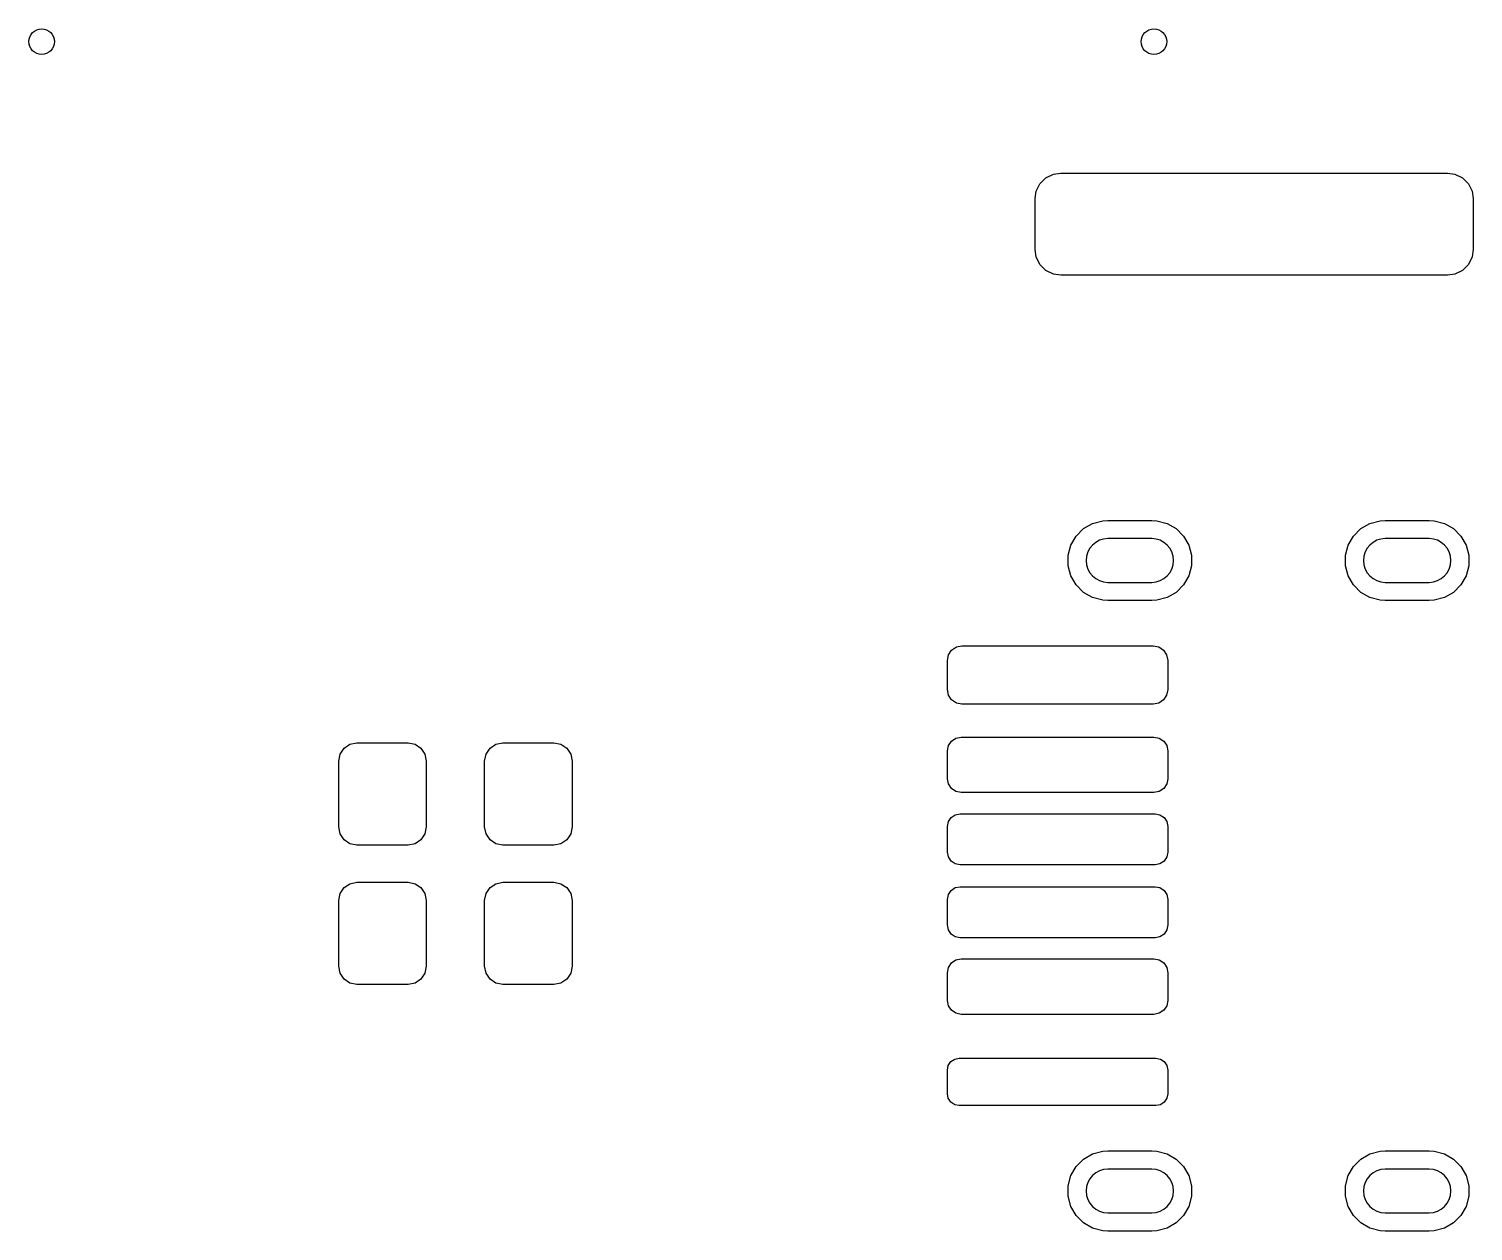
# Model space of a CAD drawing. Header units: millimetres. Extents: x 92.1 to 111.9, y -72 to -55.5.
import ezdxf

# ---------------------------------------------------------------- set-up
doc = ezdxf.new("R2010")
doc.units = ezdxf.units.MM
doc.layers.add('F.Paste', color=253, linetype='CONTINUOUS', true_color=0xb4a09a)

msp = doc.modelspace()

# ---------------------------------------------------------------- linework, layer by layer
at = {"layer": 'F.Paste', "linetype": 'CONTINUOUS'}
for p, q in [((105.983637, -57.643638), (106.065107, -57.562168)), ((106.065107, -57.562168), (106.168616, -57.511565)), ((106.168616, -57.511565), (106.268484, -57.497015)), ((106.268484, -57.497015), (111.568484, -57.497015)), ((111.568484, -57.497015), (111.668352, -57.511565)), ((111.668352, -57.511565), (111.771861, -57.562168)), ((111.771861, -57.562168), (111.853331, -57.643638)), ((105.918484, -57.847015), (105.933034, -57.747147)), ((105.933034, -57.747147), (105.983637, -57.643638)), ((111.853331, -57.643638), (111.903934, -57.747147)), ((111.903934, -57.747147), (111.918484, -57.847015)), ((105.918484, -58.547015), (105.918484, -57.847015)), ((111.918484, -57.847015), (111.918484, -58.547015)), ((105.933034, -58.646883), (105.918484, -58.547015)), ((111.918484, -58.547015), (111.903934, -58.646883)), ((105.983637, -58.750392), (105.933034, -58.646883)), ((106.065107, -58.831862), (105.983637, -58.750392)), ((111.853331, -58.750392), (111.771861, -58.831862)), ((111.903934, -58.646883), (111.853331, -58.750392)), ((106.168616, -58.882465), (106.065107, -58.831862)), ((106.268484, -58.897015), (106.168616, -58.882465)), ((111.568484, -58.897015), (106.268484, -58.897015)), ((111.668352, -58.882465), (111.568484, -58.897015)), ((111.771861, -58.831862), (111.668352, -58.882465)), ((106.579915, -62.370671), (106.704258, -62.298881)), ((106.704258, -62.298881), (106.842945, -62.26172)), ((106.842945, -62.26172), (106.914734, -62.257015)), ((106.914734, -62.257015), (107.514734, -62.257015)), ((107.514734, -62.257015), (107.586523, -62.26172)), ((107.586523, -62.26172), (107.72521, -62.298881)), ((107.72521, -62.298881), (107.849553, -62.370671)), ((110.379915, -62.370671), (110.504258, -62.298881)), ((110.504258, -62.298881), (110.642945, -62.26172)), ((110.642945, -62.26172), (110.714734, -62.257015)), ((110.714734, -62.257015), (111.314734, -62.257015)), ((111.314734, -62.257015), (111.386523, -62.26172)), ((111.386523, -62.26172), (111.52521, -62.298881)), ((111.52521, -62.298881), (111.649553, -62.370671)), ((106.4066, -62.596539), (106.47839, -62.472196)), ((106.47839, -62.472196), (106.579915, -62.370671)), ((107.514734, -62.507015), (106.914734, -62.507015)), ((107.849553, -62.370671), (107.951078, -62.472196)), ((107.951078, -62.472196), (108.022868, -62.596539)), ((110.2066, -62.596539), (110.27839, -62.472196)), ((110.27839, -62.472196), (110.379915, -62.370671)), ((111.314734, -62.507015), (110.714734, -62.507015)), ((111.649553, -62.370671), (111.751078, -62.472196)), ((111.751078, -62.472196), (111.822868, -62.596539)), ((106.369439, -62.735226), (106.4066, -62.596539)), ((108.022868, -62.596539), (108.060029, -62.735226)), ((110.169439, -62.735226), (110.2066, -62.596539)), ((111.822868, -62.596539), (111.860029, -62.735226)), ((106.369439, -62.878804), (106.369439, -62.735226)), ((106.4066, -63.017491), (106.369439, -62.878804)), ((108.060029, -62.878804), (108.022868, -63.017491)), ((108.060029, -62.735226), (108.060029, -62.878804)), ((110.169439, -62.878804), (110.169439, -62.735226)), ((110.2066, -63.017491), (110.169439, -62.878804)), ((111.860029, -62.878804), (111.822868, -63.017491)), ((111.860029, -62.735226), (111.860029, -62.878804)), ((106.47839, -63.141834), (106.4066, -63.017491)), ((106.914734, -63.107015), (107.514734, -63.107015)), ((108.022868, -63.017491), (107.951078, -63.141834)), ((110.27839, -63.141834), (110.2066, -63.017491)), ((110.714734, -63.107015), (111.314734, -63.107015)), ((111.822868, -63.017491), (111.751078, -63.141834)), ((106.579915, -63.243359), (106.47839, -63.141834)), ((106.704258, -63.315149), (106.579915, -63.243359)), ((106.842945, -63.35231), (106.704258, -63.315149)), ((107.72521, -63.315149), (107.586523, -63.35231)), ((107.849553, -63.243359), (107.72521, -63.315149)), ((107.951078, -63.141834), (107.849553, -63.243359)), ((110.379915, -63.243359), (110.27839, -63.141834)), ((110.504258, -63.315149), (110.379915, -63.243359)), ((110.642945, -63.35231), (110.504258, -63.315149)), ((111.52521, -63.315149), (111.386523, -63.35231)), ((111.649553, -63.243359), (111.52521, -63.315149)), ((111.751078, -63.141834), (111.649553, -63.243359)), ((106.914734, -63.357015), (106.842945, -63.35231)), ((107.514734, -63.357015), (106.914734, -63.357015)), ((107.586523, -63.35231), (107.514734, -63.357015)), ((110.714734, -63.357015), (110.642945, -63.35231)), ((111.314734, -63.357015), (110.714734, -63.357015)), ((111.386523, -63.35231), (111.314734, -63.357015)), ((104.714734, -64.177015), (104.729958, -64.100478)), ((104.729958, -64.100478), (104.773313, -64.035594)), ((104.773313, -64.035594), (104.838197, -63.992239)), ((104.838197, -63.992239), (104.914734, -63.977015)), ((104.914734, -63.977015), (107.534734, -63.977015)), ((107.534734, -63.977015), (107.611271, -63.992239)), ((107.611271, -63.992239), (107.676155, -64.035594)), ((107.676155, -64.035594), (107.71951, -64.100478)), ((107.71951, -64.100478), (107.734734, -64.177015)), ((104.714734, -64.577015), (104.714734, -64.177015)), ((107.734734, -64.177015), (107.734734, -64.577015)), ((104.729958, -64.653552), (104.714734, -64.577015)), ((104.773313, -64.718436), (104.729958, -64.653552)), ((107.71951, -64.653552), (107.676155, -64.718436)), ((107.734734, -64.577015), (107.71951, -64.653552)), ((104.838197, -64.761791), (104.773313, -64.718436)), ((104.914734, -64.777015), (104.838197, -64.761791)), ((107.534734, -64.777015), (104.914734, -64.777015)), ((107.611271, -64.761791), (107.534734, -64.777015)), ((107.676155, -64.718436), (107.611271, -64.761791)), ((104.729197, -65.344305), (104.770384, -65.282665)), ((104.770384, -65.282665), (104.832024, -65.241478)), ((104.832024, -65.241478), (104.904734, -65.227015)), ((104.904734, -65.227015), (107.544734, -65.227015)), ((107.544734, -65.227015), (107.617444, -65.241478)), ((107.617444, -65.241478), (107.679084, -65.282665)), ((107.679084, -65.282665), (107.720271, -65.344305)), ((96.374734, -65.557015), (96.393764, -65.461344)), ((96.393764, -65.461344), (96.447957, -65.380238)), ((96.447957, -65.380238), (96.529063, -65.326045)), ((96.529063, -65.326045), (96.624734, -65.307015)), ((96.624734, -65.307015), (97.324734, -65.307015)), ((97.324734, -65.307015), (97.420405, -65.326045)), ((97.420405, -65.326045), (97.501511, -65.380238)), ((97.501511, -65.380238), (97.555704, -65.461344)), ((97.555704, -65.461344), (97.574734, -65.557015)), ((98.374734, -65.557015), (98.393764, -65.461344)), ((98.393764, -65.461344), (98.447957, -65.380238)), ((98.447957, -65.380238), (98.529063, -65.326045)), ((98.529063, -65.326045), (98.624734, -65.307015)), ((98.624734, -65.307015), (99.324734, -65.307015)), ((99.324734, -65.307015), (99.420405, -65.326045)), ((99.420405, -65.326045), (99.501511, -65.380238)), ((99.501511, -65.380238), (99.555704, -65.461344)), ((99.555704, -65.461344), (99.574734, -65.557015)), ((104.714734, -65.417015), (104.729197, -65.344305)), ((104.714734, -65.797015), (104.714734, -65.417015)), ((107.720271, -65.344305), (107.734734, -65.417015)), ((107.734734, -65.417015), (107.734734, -65.797015)), ((96.374734, -66.457015), (96.374734, -65.557015)), ((97.574734, -65.557015), (97.574734, -66.457015)), ((98.374734, -66.457015), (98.374734, -65.557015)), ((99.574734, -65.557015), (99.574734, -66.457015)), ((104.729197, -65.869725), (104.714734, -65.797015)), ((104.770384, -65.931365), (104.729197, -65.869725)), ((107.720271, -65.869725), (107.679084, -65.931365)), ((107.734734, -65.797015), (107.720271, -65.869725)), ((104.832024, -65.972552), (104.770384, -65.931365)), ((104.904734, -65.987015), (104.832024, -65.972552)), ((107.544734, -65.987015), (104.904734, -65.987015)), ((107.617444, -65.972552), (107.544734, -65.987015)), ((107.679084, -65.931365), (107.617444, -65.972552)), ((104.76599, -66.328271), (104.822764, -66.290336)), ((104.822764, -66.290336), (104.889734, -66.277015)), ((104.889734, -66.277015), (107.559734, -66.277015)), ((107.559734, -66.277015), (107.626704, -66.290336)), ((107.626704, -66.290336), (107.683478, -66.328271)), ((96.393764, -66.552686), (96.374734, -66.457015)), ((97.574734, -66.457015), (97.555704, -66.552686)), ((98.393764, -66.552686), (98.374734, -66.457015)), ((99.574734, -66.457015), (99.555704, -66.552686)), ((104.714734, -66.452015), (104.728055, -66.385045)), ((104.714734, -66.802015), (104.714734, -66.452015)), ((104.728055, -66.385045), (104.76599, -66.328271)), ((107.683478, -66.328271), (107.721413, -66.385045)), ((107.721413, -66.385045), (107.734734, -66.452015)), ((107.734734, -66.452015), (107.734734, -66.802015)), ((96.447957, -66.633792), (96.393764, -66.552686)), ((96.529063, -66.687985), (96.447957, -66.633792)), ((96.624734, -66.707015), (96.529063, -66.687985)), ((97.420405, -66.687985), (97.324734, -66.707015)), ((97.501511, -66.633792), (97.420405, -66.687985)), ((97.555704, -66.552686), (97.501511, -66.633792)), ((98.447957, -66.633792), (98.393764, -66.552686)), ((98.529063, -66.687985), (98.447957, -66.633792)), ((98.624734, -66.707015), (98.529063, -66.687985)), ((99.420405, -66.687985), (99.324734, -66.707015)), ((99.501511, -66.633792), (99.420405, -66.687985)), ((99.555704, -66.552686), (99.501511, -66.633792)), ((97.324734, -66.707015), (96.624734, -66.707015)), ((99.324734, -66.707015), (98.624734, -66.707015)), ((104.728055, -66.868985), (104.714734, -66.802015)), ((104.76599, -66.925759), (104.728055, -66.868985)), ((107.721413, -66.868985), (107.683478, -66.925759)), ((107.734734, -66.802015), (107.721413, -66.868985)), ((104.822764, -66.963694), (104.76599, -66.925759)), ((104.889734, -66.977015), (104.822764, -66.963694)), ((107.559734, -66.977015), (104.889734, -66.977015)), ((107.626704, -66.963694), (107.559734, -66.977015)), ((107.683478, -66.925759), (107.626704, -66.963694)), ((96.447957, -67.290238), (96.529063, -67.236045)), ((96.529063, -67.236045), (96.624734, -67.217015)), ((96.624734, -67.217015), (97.324734, -67.217015)), ((97.324734, -67.217015), (97.420405, -67.236045)), ((97.420405, -67.236045), (97.501511, -67.290238)), ((98.447957, -67.290238), (98.529063, -67.236045)), ((98.529063, -67.236045), (98.624734, -67.217015)), ((98.624734, -67.217015), (99.324734, -67.217015)), ((99.324734, -67.217015), (99.420405, -67.236045)), ((99.420405, -67.236045), (99.501511, -67.290238)), ((104.822764, -67.290336), (104.889734, -67.277015)), ((104.889734, -67.277015), (107.559734, -67.277015)), ((107.559734, -67.277015), (107.626704, -67.290336)), ((96.374734, -67.467015), (96.393764, -67.371344)), ((96.374734, -68.367015), (96.374734, -67.467015)), ((96.393764, -67.371344), (96.447957, -67.290238)), ((97.501511, -67.290238), (97.555704, -67.371344)), ((97.555704, -67.371344), (97.574734, -67.467015)), ((97.574734, -67.467015), (97.574734, -68.367015)), ((98.374734, -67.467015), (98.393764, -67.371344)), ((98.374734, -68.367015), (98.374734, -67.467015)), ((98.393764, -67.371344), (98.447957, -67.290238)), ((99.501511, -67.290238), (99.555704, -67.371344)), ((99.555704, -67.371344), (99.574734, -67.467015)), ((99.574734, -67.467015), (99.574734, -68.367015)), ((104.714734, -67.452015), (104.728055, -67.385045)), ((104.714734, -67.802015), (104.714734, -67.452015)), ((104.728055, -67.385045), (104.76599, -67.328271)), ((104.76599, -67.328271), (104.822764, -67.290336)), ((107.626704, -67.290336), (107.683478, -67.328271)), ((107.683478, -67.328271), (107.721413, -67.385045)), ((107.721413, -67.385045), (107.734734, -67.452015)), ((107.734734, -67.452015), (107.734734, -67.802015)), ((104.728055, -67.868985), (104.714734, -67.802015)), ((104.76599, -67.925759), (104.728055, -67.868985)), ((107.721413, -67.868985), (107.683478, -67.925759)), ((107.734734, -67.802015), (107.721413, -67.868985)), ((104.822764, -67.963694), (104.76599, -67.925759)), ((104.889734, -67.977015), (104.822764, -67.963694)), ((107.559734, -67.977015), (104.889734, -67.977015)), ((107.626704, -67.963694), (107.559734, -67.977015)), ((107.683478, -67.925759), (107.626704, -67.963694)), ((104.832024, -68.281478), (104.904734, -68.267015)), ((104.904734, -68.267015), (107.544734, -68.267015)), ((107.544734, -68.267015), (107.617444, -68.281478)), ((96.393764, -68.462686), (96.374734, -68.367015)), ((96.447957, -68.543792), (96.393764, -68.462686)), ((97.555704, -68.462686), (97.501511, -68.543792)), ((97.574734, -68.367015), (97.555704, -68.462686)), ((98.393764, -68.462686), (98.374734, -68.367015)), ((98.447957, -68.543792), (98.393764, -68.462686)), ((99.555704, -68.462686), (99.501511, -68.543792)), ((99.574734, -68.367015), (99.555704, -68.462686)), ((104.714734, -68.457015), (104.729197, -68.384305)), ((104.714734, -68.837015), (104.714734, -68.457015)), ((104.729197, -68.384305), (104.770384, -68.322665)), ((104.770384, -68.322665), (104.832024, -68.281478)), ((107.617444, -68.281478), (107.679084, -68.322665)), ((107.679084, -68.322665), (107.720271, -68.384305)), ((107.720271, -68.384305), (107.734734, -68.457015)), ((107.734734, -68.457015), (107.734734, -68.837015)), ((96.529063, -68.597985), (96.447957, -68.543792)), ((96.624734, -68.617015), (96.529063, -68.597985)), ((97.324734, -68.617015), (96.624734, -68.617015)), ((97.420405, -68.597985), (97.324734, -68.617015)), ((97.501511, -68.543792), (97.420405, -68.597985)), ((98.529063, -68.597985), (98.447957, -68.543792)), ((98.624734, -68.617015), (98.529063, -68.597985)), ((99.324734, -68.617015), (98.624734, -68.617015)), ((99.420405, -68.597985), (99.324734, -68.617015)), ((99.501511, -68.543792), (99.420405, -68.597985)), ((104.729197, -68.909725), (104.714734, -68.837015)), ((107.734734, -68.837015), (107.720271, -68.909725)), ((104.770384, -68.971365), (104.729197, -68.909725)), ((104.832024, -69.012552), (104.770384, -68.971365)), ((104.904734, -69.027015), (104.832024, -69.012552)), ((107.544734, -69.027015), (104.904734, -69.027015)), ((107.617444, -69.012552), (107.544734, -69.027015)), ((107.679084, -68.971365), (107.617444, -69.012552)), ((107.720271, -68.909725), (107.679084, -68.971365)), ((104.762329, -69.67461), (104.815048, -69.639385)), ((104.815048, -69.639385), (104.877234, -69.627015)), ((104.877234, -69.627015), (107.572234, -69.627015)), ((107.572234, -69.627015), (107.63442, -69.639385)), ((107.63442, -69.639385), (107.687139, -69.67461)), ((104.714734, -69.789515), (104.727104, -69.727329)), ((104.714734, -70.114515), (104.714734, -69.789515)), ((104.727104, -69.727329), (104.762329, -69.67461)), ((107.687139, -69.67461), (107.722364, -69.727329)), ((107.722364, -69.727329), (107.734734, -69.789515)), ((107.734734, -69.789515), (107.734734, -70.114515)), ((104.727104, -70.176701), (104.714734, -70.114515)), ((104.762329, -70.22942), (104.727104, -70.176701)), ((104.815048, -70.264645), (104.762329, -70.22942)), ((107.687139, -70.22942), (107.63442, -70.264645)), ((107.722364, -70.176701), (107.687139, -70.22942)), ((107.734734, -70.114515), (107.722364, -70.176701)), ((104.877234, -70.277015), (104.815048, -70.264645)), ((107.572234, -70.277015), (104.877234, -70.277015)), ((107.63442, -70.264645), (107.572234, -70.277015)), ((106.47839, -71.112196), (106.579915, -71.010671)), ((106.579915, -71.010671), (106.704258, -70.938881)), ((106.704258, -70.938881), (106.842945, -70.90172)), ((106.842945, -70.90172), (106.914734, -70.897015)), ((106.914734, -70.897015), (107.514734, -70.897015)), ((107.514734, -70.897015), (107.586523, -70.90172)), ((107.586523, -70.90172), (107.72521, -70.938881)), ((107.72521, -70.938881), (107.849553, -71.010671)), ((107.849553, -71.010671), (107.951078, -71.112196)), ((110.27839, -71.112196), (110.379915, -71.010671)), ((110.379915, -71.010671), (110.504258, -70.938881)), ((110.504258, -70.938881), (110.642945, -70.90172)), ((110.642945, -70.90172), (110.714734, -70.897015)), ((110.714734, -70.897015), (111.314734, -70.897015)), ((111.314734, -70.897015), (111.386523, -70.90172)), ((111.386523, -70.90172), (111.52521, -70.938881)), ((111.52521, -70.938881), (111.649553, -71.010671)), ((111.649553, -71.010671), (111.751078, -71.112196)), ((106.369439, -71.375226), (106.4066, -71.236539)), ((106.4066, -71.236539), (106.47839, -71.112196)), ((107.514734, -71.147015), (106.914734, -71.147015)), ((107.951078, -71.112196), (108.022868, -71.236539)), ((108.022868, -71.236539), (108.060029, -71.375226)), ((110.169439, -71.375226), (110.2066, -71.236539)), ((110.2066, -71.236539), (110.27839, -71.112196)), ((111.314734, -71.147015), (110.714734, -71.147015)), ((111.751078, -71.112196), (111.822868, -71.236539)), ((111.822868, -71.236539), (111.860029, -71.375226)), ((106.369439, -71.518804), (106.369439, -71.375226)), ((108.060029, -71.375226), (108.060029, -71.518804)), ((110.169439, -71.518804), (110.169439, -71.375226)), ((111.860029, -71.375226), (111.860029, -71.518804)), ((106.4066, -71.657491), (106.369439, -71.518804)), ((108.060029, -71.518804), (108.022868, -71.657491)), ((110.2066, -71.657491), (110.169439, -71.518804)), ((111.860029, -71.518804), (111.822868, -71.657491)), ((106.47839, -71.781834), (106.4066, -71.657491)), ((106.579915, -71.883359), (106.47839, -71.781834)), ((106.914734, -71.747015), (107.514734, -71.747015)), ((107.951078, -71.781834), (107.849553, -71.883359)), ((108.022868, -71.657491), (107.951078, -71.781834)), ((110.27839, -71.781834), (110.2066, -71.657491)), ((110.379915, -71.883359), (110.27839, -71.781834)), ((110.714734, -71.747015), (111.314734, -71.747015)), ((111.751078, -71.781834), (111.649553, -71.883359)), ((111.822868, -71.657491), (111.751078, -71.781834)), ((106.704258, -71.955149), (106.579915, -71.883359)), ((106.842945, -71.99231), (106.704258, -71.955149)), ((106.914734, -71.997015), (106.842945, -71.99231)), ((107.514734, -71.997015), (106.914734, -71.997015)), ((107.586523, -71.99231), (107.514734, -71.997015)), ((107.72521, -71.955149), (107.586523, -71.99231)), ((107.849553, -71.883359), (107.72521, -71.955149)), ((110.504258, -71.955149), (110.379915, -71.883359)), ((110.642945, -71.99231), (110.504258, -71.955149)), ((110.714734, -71.997015), (110.642945, -71.99231)), ((111.314734, -71.997015), (110.714734, -71.997015)), ((111.386523, -71.99231), (111.314734, -71.997015)), ((111.52521, -71.955149), (111.386523, -71.99231)), ((111.649553, -71.883359), (111.52521, -71.955149))]:
    msp.add_line(p, q, dxfattribs=at)
at = {"layer": 'F.Paste'}
for centre in [(92.304734, -55.697015), (107.544734, -55.697015)]:
    msp.add_circle(centre, 0.175, dxfattribs=at)
for centre, start, end in [((106.914734, -62.807015), 90, 270), ((107.514734, -62.807015), -90, 90), ((110.714734, -62.807015), 90, 270), ((111.314734, -62.807015), -90, 90), ((106.914734, -71.447015), 90, 270), ((107.514734, -71.447015), -90, 90), ((110.714734, -71.447015), 90, 270), ((111.314734, -71.447015), -90, 90)]:
    msp.add_arc(centre, 0.3, start, end, dxfattribs=at)

doc.saveas('drawing.dxf')
